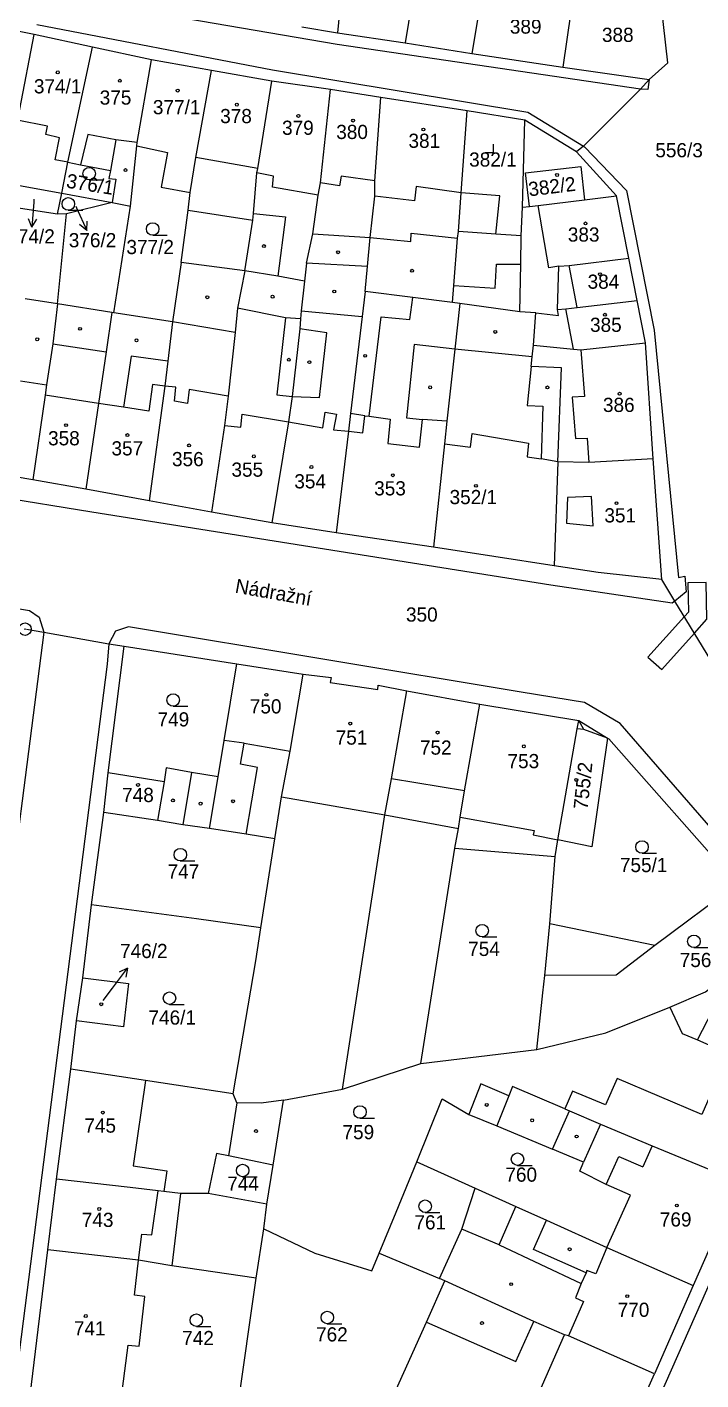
# Model space of a CAD drawing. Extents: x -784124 to -780570, y -980818 to -976926.
# Drawn here: x -781931.9 to -781851.2, y -979933.2 to -979771 of the extents above; entities that cross this region are included whole.
import ezdxf
from ezdxf.enums import TextEntityAlignment as Align

# ---------------------------------------------------------------- set-up
doc = ezdxf.new("R2010")
doc.units = 0
doc.header["$LTSCALE"] = 3.138375
doc.header["$MEASUREMENT"] = 0
doc.linetypes.add('0_051C', pattern=[0])
for name, color, linetype in [('1008', 1, 'CONTINUOUS'), ('101', 1, 'CONTINUOUS'), ('1029', 1, 'CONTINUOUS'), ('18', 1, 'CONTINUOUS'), ('21800', 1, 'CONTINUOUS'), ('21900', 1, 'CONTINUOUS'), ('21999', 1, 'CONTINUOUS'), ('23700', 1, 'CONTINUOUS'), ('304', 1, 'CONTINUOUS'), ('319', 1, 'CONTINUOUS'), ('402', 1, 'CONTINUOUS'), ('404', 1, 'CONTINUOUS')]:
    doc.layers.add(name, color=color, linetype=linetype)

# ---------------------------------------------------------------- blocks, each defined once
blk = doc.blocks.new('4_02$0')
at = {"layer": '404', "color": 255, "linetype": 'Continuous'}
blk.add_circle((-0.01, 0), 0.175, dxfattribs=at)
blk = doc.blocks.new('1029$1')
at = {"layer": '1029', "color": 6, "linetype": 'Continuous'}
for p, q in [((0, 3), (-0.5, 2)), ((0, 0), (0, 3)), ((0, 3), (0.5, 2))]:
    blk.add_line(p, q, dxfattribs=at)
blk = doc.blocks.new('3_04$3')
at = {"layer": '304', "color": 255, "linetype": 'Continuous'}
blk.add_line((0.01, 0), (1.76, 0), dxfattribs=at)
blk.add_circle((0.01, 0.75), 0.75, dxfattribs=at)
blk = doc.blocks.new('3_19$9')
at = {"layer": '319', "color": 255, "linetype": 'Continuous'}
for p, q in [((-1, 0), (0, 0)), ((0, 0), (0, 1))]:
    blk.add_line(p, q, dxfattribs=at)
blk = doc.blocks.new('1_01$18')
at = {"layer": '101', "color": 3, "linetype": 'Continuous'}
for radius in [0.75, 0.03]:
    blk.add_circle((0, 0), radius, dxfattribs=at)

msp = doc.modelspace()

# ---------------------------------------------------------------- linework, layer by layer
at = {"layer": '1029', "color": 255, "linetype": 'Continuous'}
for p, q in [((-781931.05, -979791.68), (-781931.07, -979792.04)), ((-781926.01, -979792.49), (-781925.93, -979792.68)), ((-781922.77, -979887.72), (-781921.65, -979886.22))]:
    msp.add_line(p, q, dxfattribs=at)
at = {"layer": '21800', "color": 255, "linetype": 'Continuous'}
for p, q in [((-781894.72, -979773.13), (-781931.39, -979766.83)), ((-781930.69, -979770.74), (-781902.48, -979776.16)), ((-781858.41, -979778.49), (-781894.72, -979773.13)), ((-781902.48, -979776.16), (-781871.89, -979781.22)), ((-781858.41, -979778.49), (-781865.25, -979785.29)), ((-781857.35, -979777.33), (-781858.41, -979778.49)), ((-781857.51, -979778.53), (-781858.41, -979778.49)), ((-781857.35, -979777.33), (-781857.51, -979778.53)), ((-781871.89, -979781.22), (-781865.25, -979785.29)), ((-781929.43, -979782.91), (-781933.06, -979782.19)), ((-781929.6, -979783.92), (-781929.43, -979782.91)), ((-781872.54, -979792.63), (-781872.27, -979782.21)), ((-781927.98, -979784.3), (-781929.6, -979783.92)), ((-781928.52, -979786.94), (-781927.98, -979784.3)), ((-781924.58, -979783.89), (-781925.45, -979787.55)), ((-781921.23, -979784.53), (-781924.58, -979783.89)), ((-781921.23, -979784.53), (-781921.88, -979788.24)), ((-781918.68, -979784.88), (-781921.23, -979784.53)), ((-781904.22, -979787.99), (-781911.65, -979786.67)), ((-781865.25, -979785.29), (-781866.06, -979786)), ((-781865.25, -979785.29), (-781865.11, -979785.39)), ((-781865.11, -979785.39), (-781860.08, -979790.64)), ((-781926.97, -979787.21), (-781928.52, -979786.94)), ((-781902.37, -979788.89), (-781904.34, -979788.51)), ((-781902.48, -979790.24), (-781902.37, -979788.89)), ((-781894.47, -979790.07), (-781896.74, -979789.72)), ((-781894.26, -979788.91), (-781894.47, -979790.07)), ((-781890.21, -979789.48), (-781894.26, -979788.91)), ((-781896.99, -979791.19), (-781902.48, -979790.24)), ((-781885.47, -979791.88), (-781890.21, -979791.29)), ((-781885.26, -979790.14), (-781885.47, -979791.88)), ((-781879.89, -979790.91), (-781885.26, -979790.14)), ((-781875.25, -979791.28), (-781879.89, -979790.91)), ((-781875.72, -979795.85), (-781875.25, -979791.28)), ((-781860.08, -979790.64), (-781856.77, -979807.35)), ((-781921.67, -979792.08), (-781919.47, -979792.49)), ((-781912.58, -979792.97), (-781904.83, -979794.17)), ((-781869.37, -979799.91), (-781870.66, -979792.41)), ((-781904.76, -979793.38), (-781900.92, -979793.78)), ((-781900.92, -979793.78), (-781901.85, -979800.89)), ((-781897.64, -979795.8), (-781890.79, -979796.26)), ((-781890.79, -979796.26), (-781885.92, -979796.73)), ((-781885.92, -979796.73), (-781885.86, -979795.74)), ((-781885.86, -979795.74), (-781880.32, -979796.34)), ((-781875.72, -979795.85), (-781880.21, -979795.52)), ((-781872.68, -979796.06), (-781875.72, -979795.85)), ((-781875.79, -979802.33), (-781875.64, -979799.44)), ((-781875.64, -979799.44), (-781872.73, -979799.45)), ((-781865.97, -979804.64), (-781866.95, -979799.63)), ((-781868.18, -979799.7), (-781869.37, -979799.91)), ((-781880.77, -979802.01), (-781875.79, -979802.33)), ((-781928.24, -979804.21), (-781932.09, -979803.6)), ((-781886.01, -979806.09), (-781885.68, -979803.45)), ((-781900.93, -979805.89), (-781906.65, -979804.72)), ((-781900.93, -979805.89), (-781901.97, -979815.13)), ((-781899.12, -979806.02), (-781900.93, -979805.89)), ((-781899.03, -979805.03), (-781891.75, -979805.74)), ((-781890.88, -979817.68), (-781889.46, -979805.75)), ((-781889.46, -979805.75), (-781886.01, -979806.09)), ((-781866.42, -979809.63), (-781867.33, -979804.81)), ((-781906.93, -979807.65), (-781914.47, -979806.36)), ((-781895.98, -979807.68), (-781899.22, -979807.22)), ((-781896.86, -979815.44), (-781895.98, -979807.68)), ((-781856.77, -979807.35), (-781853.84, -979837.02)), ((-781928.78, -979809), (-781922.39, -979809.95)), ((-781885.52, -979809.08), (-781886.42, -979817.89)), ((-781880.62, -979809.64), (-781885.52, -979809.08)), ((-781919.42, -979810.47), (-781920.3, -979816.59)), ((-781915, -979811.09), (-781919.42, -979810.47)), ((-781871.37, -979810.57), (-781880.62, -979809.64)), ((-781865.54, -979809.71), (-781865.12, -979815.33)), ((-781871.48, -979811.71), (-781871.96, -979816.39)), ((-781932.66, -979813.42), (-781929.52, -979813.9)), ((-781916.85, -979813.86), (-781917.29, -979817.07)), ((-781915.35, -979814.06), (-781916.85, -979813.86)), ((-781914.07, -979814.21), (-781915.35, -979814.06)), ((-781914.22, -979815.89), (-781914.07, -979814.21)), ((-781923.31, -979816.15), (-781929.7, -979815.16)), ((-781912.65, -979816.14), (-781914.22, -979815.89)), ((-781912.45, -979814.49), (-781912.65, -979816.14)), ((-781907.77, -979815.29), (-781912.45, -979814.49)), ((-781901.97, -979815.13), (-781900.12, -979815.3)), ((-781900.12, -979815.3), (-781896.86, -979815.44)), ((-781865.12, -979815.33), (-781866.57, -979815.38)), ((-781866.57, -979815.38), (-781866.2, -979820.33)), ((-781920.3, -979816.59), (-781923.31, -979816.15)), ((-781917.29, -979817.07), (-781920.3, -979816.59)), ((-781906.27, -979818.99), (-781906.11, -979817.45)), ((-781906.11, -979817.45), (-781900.57, -979818.36)), ((-781896.46, -979819.07), (-781896.17, -979817.19)), ((-781896.17, -979817.19), (-781894.82, -979817.43)), ((-781894.82, -979817.43), (-781895.15, -979819.32)), ((-781891.41, -979817.62), (-781893.12, -979817.34)), ((-781871.96, -979816.39), (-781870.1, -979816.47)), ((-781870.1, -979816.47), (-781870.32, -979822.79)), ((-781908.23, -979818.79), (-781906.27, -979818.99)), ((-781900.57, -979818.36), (-781896.46, -979819.07)), ((-781891.67, -979819.66), (-781891.41, -979817.62)), ((-781891.41, -979817.62), (-781890.88, -979817.68)), ((-781890.88, -979817.68), (-781888.39, -979818.04)), ((-781888.39, -979818.04), (-781888.67, -979820.94)), ((-781886.42, -979817.89), (-781884.51, -979818.07)), ((-781884.86, -979821.37), (-781884.51, -979818.07)), ((-781881.59, -979818.28), (-781884.51, -979818.07)), ((-781895.15, -979819.32), (-781893.38, -979819.48)), ((-781893.38, -979819.48), (-781891.67, -979819.66)), ((-781878.76, -979821.39), (-781878.55, -979819.75)), ((-781878.55, -979819.75), (-781871.8, -979820.89)), ((-781866.2, -979820.33), (-781864.81, -979820.3)), ((-781864.81, -979820.3), (-781864.59, -979823.21)), ((-781924.11, -979829.18), (-781967.3, -979822.18)), ((-781888.67, -979820.94), (-781884.86, -979821.37)), ((-781881.86, -979820.97), (-781878.76, -979821.39)), ((-781871.8, -979820.89), (-781871.98, -979822.54)), ((-781871.98, -979822.54), (-781870.32, -979822.79)), ((-781868.29, -979823.13), (-781870.32, -979822.79)), ((-781867.15, -979827.44), (-781867.28, -979830.49)), ((-781864.29, -979827.31), (-781867.15, -979827.44)), ((-781864.08, -979830.83), (-781864.29, -979827.31)), ((-781997.06, -979830.33), (-781931.58, -979840.97)), ((-781869.14, -979837.93), (-781924.11, -979829.18)), ((-781867.28, -979830.49), (-781864.08, -979830.83)), ((-781853.84, -979837.02), (-781853.11, -979836.84)), ((-781853.11, -979836.84), (-781852.92, -979838.73)), ((-781854.6, -979840.09), (-781869.14, -979837.93)), ((-781854.28, -979839.83), (-781854.6, -979840.09)), ((-781852.92, -979838.73), (-781854.28, -979839.83)), ((-781931.58, -979840.97), (-781930.42, -979841.77)), ((-781930.42, -979841.77), (-781929.87, -979843.55)), ((-781921.29, -979843.45), (-781922.08, -979844.97)), ((-781919.7, -979842.92), (-781921.29, -979843.45)), ((-781872.69, -979850.75), (-781919.7, -979842.92)), ((-781929.87, -979843.55), (-781948.9, -979991.62)), ((-781922.08, -979844.97), (-781922.29, -979847.39)), ((-781922.29, -979847.39), (-781940.67, -979991.65)), ((-781865.12, -979852), (-781872.69, -979850.75)), ((-781860.86, -979854.5), (-781865.12, -979852)), ((-781865.21, -979855.23), (-781865.8, -979854.16)), ((-781835.06, -979884.23), (-781860.86, -979854.5)), ((-781865.21, -979855.23), (-781865.97, -979855.15)), ((-781862.35, -979856.28), (-781865.21, -979855.23)), ((-781905.87, -979856.86), (-781908.27, -979856.57)), ((-781906.3, -979859.4), (-781905.87, -979856.86)), ((-781905.87, -979856.86), (-781900.35, -979857.83)), ((-781904.28, -979859.8), (-781906.3, -979859.4)), ((-781912.19, -979860.38), (-781913.21, -979866.67)), ((-781905.64, -979867.79), (-781904.28, -979859.8)), ((-781879.47, -979862.57), (-781888.24, -979861.13)), ((-781915.43, -979861.49), (-781916.25, -979866.15)), ((-781901.38, -979863.31), (-781889.03, -979865.47)), ((-781889.03, -979865.47), (-781880.21, -979867.09)), ((-781880.01, -979865.75), (-781871.14, -979867.32)), ((-781871.14, -979867.32), (-781871.24, -979867.84)), ((-781871.24, -979867.84), (-781868.29, -979868.46)), ((-781856.67, -979881.11), (-781869.28, -979878.52)), ((-781884.78, -980000.24), (-781834.67, -979886.54)), ((-781851.56, -979892.42), (-781849.15, -979887.73)), ((-781917.69, -979897.31), (-781919.15, -979907.55)), ((-781906.73, -979899.98), (-781907.76, -979906.35)), ((-781874.19, -979899.15), (-781875.61, -979902.76)), ((-781867.46, -979900.69), (-781866.92, -979900.93)), ((-781863.21, -979902.54), (-781865.22, -979907.08)), ((-781862.5, -979909.79), (-781860.99, -979906.4)), ((-781860.99, -979906.4), (-781858.11, -979907.64)), ((-781857, -979905.15), (-781858.11, -979907.64)), ((-781919.15, -979907.55), (-781915.11, -979908.12)), ((-781915.11, -979908.12), (-781915.47, -979910.62)), ((-781916.91, -979915.81), (-781916.17, -979910.53)), ((-781913.5, -979910.86), (-781914.55, -979919.52)), ((-781875.34, -979916.99), (-781873.33, -979912.42)), ((-781871.22, -979917.57), (-781869.66, -979914.05)), ((-781918.54, -979918.86), (-781918.12, -979915.74)), ((-781918.12, -979915.74), (-781916.91, -979915.81)), ((-781875.34, -979916.99), (-781879.8, -979915.11)), ((-781875.34, -979916.99), (-781865.5, -979921.64)), ((-781864.93, -979920.35), (-781871.22, -979917.57)), ((-781862.44, -979917.31), (-781863.75, -979920.5)), ((-781864.93, -979920.35), (-781865.5, -979921.64)), ((-781864.83, -979920.1), (-781864.93, -979920.35)), ((-781863.75, -979920.5), (-781864.83, -979920.1)), ((-781865.5, -979921.64), (-781866.2, -979923.34)), ((-781865.23, -979923.78), (-781867.01, -979927.92)), ((-781866.2, -979923.34), (-781865.23, -979923.78)), ((-781884.03, -979926.29), (-781873.34, -979931)), ((-781875.12, -979945.04), (-781867.52, -979927.8)), ((-781873.34, -979931), (-781871.17, -979926.2))]:
    msp.add_line(p, q, dxfattribs=at)
at = {"layer": '21900', "color": 3, "linetype": 'Continuous'}
for p, q in [((-781931.01, -979771.92), (-781944.75, -979769.2)), ((-781924.05, -979773.46), (-781931.01, -979771.92)), ((-781898.98, -979771), (-781894.71, -979771.73)), ((-781894.71, -979771.73), (-781886.6, -979772.93)), ((-781926.97, -979787.21), (-781924.05, -979773.46)), ((-781916.98, -979774.95), (-781924.05, -979773.46)), ((-781886.6, -979772.93), (-781878.62, -979774.19)), ((-781909.76, -979776.22), (-781916.98, -979774.95)), ((-781878.62, -979774.19), (-781867.69, -979775.83)), ((-781902.54, -979777.5), (-781909.76, -979776.22)), ((-781895.53, -979778.53), (-781902.54, -979777.5)), ((-781889.51, -979779.49), (-781895.53, -979778.53)), ((-781879.15, -979781.07), (-781889.51, -979779.49)), ((-781927.71, -979790.95), (-781926.97, -979787.21)), ((-781928.24, -979793.46), (-781927.71, -979790.95)), ((-781865.1, -979791.74), (-781861.29, -979791.28)), ((-781859.79, -979798.73), (-781861.29, -979791.28)), ((-781928.24, -979793.46), (-781934.21, -979792.54)), ((-781921.67, -979792.08), (-781927.14, -979793.42)), ((-781927.14, -979793.42), (-781928.24, -979793.46)), ((-781928.24, -979804.21), (-781927.14, -979793.42)), ((-781913.43, -979799.24), (-781914.47, -979806.36)), ((-781905.77, -979800.27), (-781913.43, -979799.24)), ((-781898.39, -979799.32), (-781898.65, -979801.51)), ((-781891.11, -979799.74), (-781898.39, -979799.32)), ((-781858.82, -979803.82), (-781859.79, -979798.73)), ((-781891.37, -979802.73), (-781891.11, -979799.74)), ((-781921.73, -979805.23), (-781928.24, -979804.21)), ((-781880.03, -979804.16), (-781880.93, -979804.05)), ((-781872.86, -979805.16), (-781880.03, -979804.16)), ((-781857.79, -979808.89), (-781858.82, -979803.82)), ((-781921.49, -979805.29), (-781921.73, -979805.23)), ((-781914.47, -979806.36), (-781921.49, -979805.29)), ((-781870.93, -979805.29), (-781872.86, -979805.16)), ((-781871.22, -979809.17), (-781870.93, -979805.29)), ((-781856.87, -979822.8), (-781857.79, -979808.89)), ((-781868.29, -979823.13), (-781868.76, -979835.62)), ((-781855.84, -979837.26), (-781856.87, -979822.8)), ((-781931.19, -979825.32), (-781937.65, -979824.2)), ((-781924.81, -979826.42), (-781931.19, -979825.32)), ((-781917.26, -979827.83), (-781924.81, -979826.42)), ((-781909.76, -979829.18), (-781917.26, -979827.83)), ((-781902.54, -979830.47), (-781909.76, -979829.18)), ((-781894.85, -979831.66), (-781902.54, -979830.47)), ((-781883.2, -979833.38), (-781894.85, -979831.66)), ((-781868.76, -979835.62), (-781883.2, -979833.38)), ((-781922.15, -979860.42), (-781920.23, -979845.26)), ((-781920.23, -979845.26), (-781906.75, -979847.38)), ((-781906.75, -979847.38), (-781898.79, -979848.6)), ((-781886.38, -979850.59), (-781877.65, -979852.19)), ((-781877.65, -979852.19), (-781865.8, -979854.16)), ((-781865.8, -979854.16), (-781862.35, -979856.28)), ((-781862.35, -979856.28), (-781864.23, -979869.31)), ((-781922.66, -979865.2), (-781922.15, -979860.42)), ((-781910.01, -979867.1), (-781908.97, -979860.89)), ((-781924.15, -979876.27), (-781922.66, -979865.2)), ((-781903.89, -979878.99), (-781902.2, -979868.34)), ((-781868.64, -979870.45), (-781868.29, -979868.46)), ((-781864.23, -979869.31), (-781868.29, -979868.46)), ((-781884.7, -979895.27), (-781880.65, -979869.44)), ((-781925.2, -979884.99), (-781924.15, -979876.27)), ((-781925.95, -979890.16), (-781925.2, -979884.99)), ((-781926.64, -979895.93), (-781925.95, -979890.16)), ((-781884.7, -979895.27), (-781870.82, -979893.58)), ((-781894.1, -979898.36), (-781884.7, -979895.27)), ((-781928.34, -979909.14), (-781926.64, -979895.93)), ((-781901.16, -979899.68), (-781894.1, -979898.36)), ((-781902.41, -979907.46), (-781901.16, -979899.68)), ((-781902.41, -979907.46), (-781907.76, -979906.35)), ((-781903.15, -979912.14), (-781902.41, -979907.46)), ((-781885.21, -979907.07), (-781878.22, -979910.2)), ((-781929.39, -979917.62), (-781928.34, -979909.14)), ((-781846.62, -979909.41), (-781852.1, -979921.88)), ((-781903.15, -979912.14), (-781910.17, -979910.85)), ((-781903.52, -979915.07), (-781903.15, -979912.14)), ((-781904.45, -979921), (-781903.52, -979915.07)), ((-781882.47, -979921.03), (-781879.8, -979915.11)), ((-781931.48, -979935.05), (-781929.39, -979917.62)), ((-781918.54, -979918.86), (-781929.39, -979917.62)), ((-781889.7, -979918.01), (-781882.47, -979921.03)), ((-781862.44, -979917.31), (-781852.1, -979921.88)), ((-781906.66, -979936.72), (-781904.45, -979921)), ((-781881.84, -979921.32), (-781882.47, -979921.03)), ((-781852.1, -979921.88), (-781856.72, -979932.48)), ((-781864.43, -979949.8), (-781856.72, -979932.48))]:
    msp.add_line(p, q, dxfattribs=at)
for points in [[(-781884.49, -979753.21), (-781884.67, -979759.32), (-781885.05, -979763.36), (-781886.6, -979772.93)], [(-781893.31, -979756.89), (-781893.79, -979762.12), (-781894.71, -979771.73)], [(-781875.18, -979758.9), (-781875.86, -979761.51), (-781876.63, -979764.65), (-781877.48, -979767.5), (-781878.62, -979774.19)], [(-781865.32, -979759.87), (-781865.76, -979762.95), (-781866.73, -979769.2), (-781867.69, -979775.83)], [(-781867.69, -979775.83), (-781857.35, -979777.33), (-781855.14, -979775.3), (-781856.16, -979766.07)], [(-781934.51, -979789.69), (-781933.35, -979783.6), (-781933.06, -979782.19), (-781932.74, -979780.89), (-781931.01, -979771.92)], [(-781918.74, -979785.27), (-781918.68, -979784.88), (-781916.98, -979774.95)], [(-781912.32, -979790.87), (-781911.65, -979786.67), (-781909.76, -979776.22)], [(-781905.77, -979800.27), (-781904.83, -979794.17), (-781904.76, -979793.38), (-781904.34, -979788.51), (-781904.22, -979787.99), (-781902.54, -979777.5)], [(-781898.39, -979799.32), (-781897.64, -979795.8), (-781896.99, -979791.19), (-781896.74, -979789.72), (-781895.53, -979778.53)], [(-781891.11, -979799.74), (-781890.79, -979796.26), (-781890.21, -979791.29), (-781890.21, -979789.48), (-781889.51, -979779.49)], [(-781880.93, -979804.05), (-781880.77, -979802.01), (-781880.32, -979796.34), (-781880.21, -979795.52), (-781879.89, -979790.91), (-781879.15, -979781.07)], [(-781861.29, -979791.28), (-781866.06, -979786), (-781872.27, -979782.21), (-781879.15, -979781.07)], [(-781921.49, -979805.29), (-781919.47, -979792.49), (-781918.74, -979785.27)], [(-781918.74, -979785.27), (-781915.05, -979786.05), (-781915.8, -979790.23), (-781912.32, -979790.87)], [(-781926.97, -979787.21), (-781925.45, -979787.55), (-781921.88, -979788.24), (-781922.09, -979789.17), (-781921.24, -979789.28), (-781921.67, -979792.08)], [(-781871.69, -979792.53), (-781872.16, -979788.51), (-781865.57, -979787.74), (-781865.1, -979791.74)], [(-781913.43, -979799.24), (-781912.58, -979792.97), (-781912.32, -979790.87)], [(-781872.86, -979805.16), (-781872.73, -979799.45), (-781872.68, -979796.06), (-781872.54, -979792.63), (-781871.69, -979792.53)], [(-781871.69, -979792.53), (-781870.66, -979792.41), (-781865.1, -979791.74)], [(-781868.35, -979804.87), (-781868.18, -979799.7), (-781866.95, -979799.63), (-781859.79, -979798.73)], [(-781905.77, -979800.27), (-781906.65, -979804.72), (-781906.93, -979807.65), (-781907.77, -979815.29), (-781908.23, -979818.79), (-781909.76, -979829.18)], [(-781898.65, -979801.51), (-781901.85, -979800.89), (-781905.77, -979800.27)], [(-781898.65, -979801.51), (-781899.03, -979805.03), (-781899.12, -979806.02), (-781899.22, -979807.22), (-781900.12, -979815.3), (-781900.57, -979818.36), (-781902.54, -979830.47)], [(-781891.37, -979802.73), (-781891.75, -979805.74), (-781893.12, -979817.34), (-781893.38, -979819.48), (-781894.85, -979831.66)], [(-781880.93, -979804.05), (-781885.68, -979803.45), (-781891.37, -979802.73)], [(-781928.24, -979804.21), (-781928.78, -979809), (-781929.52, -979813.9), (-781929.7, -979815.16), (-781931.19, -979825.32)], [(-781880.03, -979804.16), (-781880.62, -979809.64), (-781881.59, -979818.28), (-781881.86, -979820.97), (-781883.2, -979833.38)], [(-781868.35, -979804.87), (-781867.33, -979804.81), (-781865.97, -979804.64), (-781858.82, -979803.82)], [(-781921.73, -979805.23), (-781922.39, -979809.95), (-781923.31, -979816.15), (-781924.81, -979826.42)], [(-781870.93, -979805.29), (-781868.23, -979805.6), (-781868.35, -979804.87)], [(-781914.47, -979806.36), (-781915, -979811.09), (-781915.35, -979814.06), (-781917.26, -979827.83)], [(-781868.29, -979823.13), (-781867.87, -979811.88), (-781871.48, -979811.71), (-781871.37, -979810.57), (-781871.22, -979809.17)], [(-781871.22, -979809.17), (-781866.42, -979809.63), (-781865.54, -979809.71), (-781857.79, -979808.89)], [(-781856.87, -979822.8), (-781864.59, -979823.21), (-781868.29, -979823.13)], [(-781855.84, -979837.26), (-781863.49, -979836.43), (-781868.76, -979835.62)], [(-781833.18, -979870.02), (-781834.97, -979871.52), (-781854.28, -979839.83), (-781855.84, -979837.26)], [(-781931.95, -979843.19), (-781929.87, -979843.55), (-781922.08, -979844.97), (-781920.23, -979845.26)], [(-781908.97, -979860.89), (-781908.27, -979856.57), (-781906.75, -979847.38)], [(-781902.2, -979868.34), (-781901.38, -979863.31), (-781900.35, -979857.83), (-781898.79, -979848.6)], [(-781898.79, -979848.6), (-781895.45, -979849.01), (-781895.57, -979849.6), (-781889.88, -979850.44), (-781889.84, -979849.9), (-781886.38, -979850.59)], [(-781894.1, -979898.36), (-781889.03, -979865.47), (-781888.24, -979861.13), (-781886.38, -979850.59)], [(-781880.65, -979869.44), (-781880.21, -979867.09), (-781880.01, -979865.75), (-781879.47, -979862.57), (-781877.65, -979852.19)], [(-781868.29, -979868.46), (-781865.97, -979855.15), (-781865.8, -979854.16)], [(-781862.35, -979856.28), (-781862.21, -979856.37), (-781846.83, -979873.77)], [(-781908.97, -979860.89), (-781912.19, -979860.38), (-781915.22, -979859.81), (-781915.43, -979861.49), (-781922.15, -979860.42)], [(-781910.01, -979867.1), (-781913.21, -979866.67), (-781916.25, -979866.15), (-781922.66, -979865.2)], [(-781902.2, -979868.34), (-781905.64, -979867.79), (-781910.01, -979867.1)], [(-781869.88, -979884.73), (-781869.28, -979878.52), (-781868.64, -979870.45)], [(-781846.83, -979873.77), (-781856.67, -979881.11), (-781861.32, -979884.7), (-781869.88, -979884.73)], [(-781903.89, -979878.99), (-781911.56, -979877.91), (-781924.15, -979876.27)], [(-781907.2, -979898.91), (-781904.49, -979882.95), (-781903.89, -979878.99)], [(-781854.91, -979888.5), (-781850.64, -979886.66), (-781841.65, -979879.66)], [(-781925.2, -979884.99), (-781919.71, -979885.66), (-781920.3, -979890.88), (-781925.95, -979890.16)], [(-781870.82, -979893.58), (-781870.11, -979886.79), (-781869.88, -979884.73)], [(-781870.82, -979893.58), (-781862.54, -979891.59), (-781854.91, -979888.5)], [(-781854.91, -979888.5), (-781853.4, -979891.67), (-781851.56, -979892.42), (-781847.86, -979894.08)], [(-781847.86, -979894.08), (-781851.07, -979901.4), (-781861.21, -979897.05), (-781862.6, -979900.21), (-781866.53, -979898.59), (-781867.46, -979900.69), (-781873.74, -979898.02), (-781874.19, -979899.15), (-781877.53, -979897.69), (-781878.97, -979901.37)], [(-781907.2, -979898.91), (-781917.69, -979897.31), (-781926.64, -979895.93)], [(-781901.16, -979899.68), (-781903.83, -979900.02), (-781906.73, -979899.98), (-781907.2, -979898.91)], [(-781885.21, -979907.07), (-781882.17, -979899.51), (-781878.97, -979901.37)], [(-781878.97, -979901.37), (-781875.61, -979902.76), (-781868.96, -979905.52)], [(-781868.96, -979905.52), (-781866.92, -979900.93), (-781863.21, -979902.54), (-781857, -979905.15), (-781846.62, -979909.41)], [(-781862.44, -979917.31), (-781859.62, -979911.05), (-781862.5, -979909.79), (-781865.67, -979908.19), (-781865.22, -979907.08), (-781868.96, -979905.52)], [(-781889.7, -979918.01), (-781887.65, -979913.09), (-781885.21, -979907.07)], [(-781910.17, -979910.85), (-781913.5, -979910.86), (-781915.47, -979910.62), (-781916.17, -979910.53), (-781919.52, -979910.13), (-781928.34, -979909.14)], [(-781878.22, -979910.2), (-781873.33, -979912.42), (-781869.66, -979914.05), (-781862.44, -979917.31)], [(-781903.52, -979915.07), (-781897.41, -979917.99), (-781890.56, -979920.11), (-781889.7, -979918.01)], [(-781920.73, -979936.43), (-781919.76, -979929.02), (-781918.45, -979929.16), (-781917.77, -979923.19), (-781919.02, -979923.02), (-781918.54, -979918.86)], [(-781904.45, -979921), (-781914.55, -979919.52), (-781918.54, -979918.86)], [(-781889.46, -979938.33), (-781884.03, -979926.29), (-781881.84, -979921.32)], [(-781856.72, -979932.48), (-781867.01, -979927.92), (-781867.52, -979927.8), (-781871.17, -979926.2), (-781881.84, -979921.32)]]:
    msp.add_lwpolyline(points, dxfattribs=at)
at = {"layer": '21999', "color": 3, "linetype": 'Continuous'}
for p, q in [((-781934.51, -979789.69), (-781927.71, -979790.95)), ((-781927.71, -979790.95), (-781921.67, -979792.08)), ((-781880.65, -979869.44), (-781868.64, -979870.45)), ((-781879.8, -979915.11), (-781878.22, -979910.2))]:
    msp.add_line(p, q, dxfattribs=at)
msp.add_lwpolyline([(-781907.76, -979906.35), (-781909.17, -979906.05), (-781910.17, -979910.85)], dxfattribs=at)
at = {"layer": '23700', "color": 255, "linetype": '0_051C'}
msp.add_lwpolyline([(-781852.67, -979841.15), (-781853.15, -979841.68), (-781857.53, -979846.57), (-781855.87, -979848.04), (-781851.94, -979843.67), (-781850.45, -979842.01), (-781850.53, -979837.6), (-781852.75, -979837.64), (-781852.67, -979841.15)], close=True, dxfattribs=at)

# ---------------------------------------------------------------- block references
at = {"layer": '101', "color": 0, "linetype": 'ByBlock'}
msp.add_blockref('1_01$18', (-781932.11, -979843.2), dxfattribs=at)
at = {"layer": '1029', "color": 0, "linetype": 'ByBlock'}
for p, rotation in [((-781931.07, -979792.04), 176), ((-781925.93, -979792.68), 204), ((-781921.65, -979886.22), 323)]:
    msp.add_blockref('1029$1', p, dxfattribs=dict(at, rotation=rotation))
at = {"layer": '304', "color": 0, "linetype": 'ByBlock'}
for p in [(-781924.44, -979789.36), (-781926.94, -979792.98), (-781916.83, -979795.98), (-781914.38, -979852.45), (-781858.23, -979870.06), (-781913.53, -979870.99), (-781877.38, -979880.1), (-781852.02, -979881.38), (-781914.82, -979888.19), (-781892.01, -979901.83), (-781873.15, -979907.48), (-781906.06, -979908.84), (-781884.2, -979913.13), (-781911.6, -979926.79), (-781895.92, -979926.46)]:
    msp.add_blockref('3_04$3', p, dxfattribs=at)
at = {"layer": '319', "color": 0, "linetype": 'ByBlock'}
msp.add_blockref('3_19$9', (-781876.02, -979786.05), dxfattribs=at)
at = {"layer": '402', "color": 0, "linetype": 'ByBlock'}
for p in [(-781920.07, -979788.17), (-781903.49, -979797.28), (-781894.61, -979798.03), (-781885.75, -979800.24), (-781895.07, -979802.73), (-781910.27, -979803.42), (-781902.46, -979803.35), (-781925.51, -979807.2), (-781875.79, -979807.57), (-781930.64, -979808.46), (-781918.75, -979808.58), (-781900.51, -979810.91), (-781898.05, -979811.2), (-781891.37, -979810.44), (-781883.58, -979814.22), (-781869.54, -979814.23), (-781914.39, -979863.73), (-781911.08, -979864.12), (-781907.19, -979863.83), (-781876.81, -979900.23), (-781904.44, -979903.37), (-781871.37, -979902.08), (-781866.04, -979904.02), (-781866.88, -979917.54), (-781873.88, -979921.72), (-781877.38, -979926.39)]:
    msp.add_blockref('4_02$0', p, dxfattribs=at)
at = {"layer": '404', "color": 0, "linetype": 'ByBlock'}
for p in [(-781928.18, -979776.46), (-781920.75, -979777.46), (-781913.82, -979778.65), (-781906.74, -979780.33), (-781899.37, -979781.68), (-781892.82, -979782.24), (-781884.39, -979783.31), (-781868.39, -979788.76), (-781864.98, -979794.57), (-781863.26, -979800.66), (-781862.66, -979805.51), (-781860.89, -979814.99), (-781927.18, -979818.75), (-781919.84, -979819.94), (-781912.45, -979821.18), (-781904.7, -979822.49), (-781897.8, -979823.77), (-781888.05, -979824.76), (-781878.1, -979826.02), (-781861.27, -979828.1), (-781903.2, -979851.08), (-781893.15, -979854.52), (-781882.69, -979855.6), (-781872.37, -979857.25), (-781866.08, -979861.28), (-781918.57, -979861.88), (-781922.97, -979888.17), (-781922.78, -979901.15), (-781923.21, -979912.71), (-781854.04, -979912.29), (-781859.98, -979923.16), (-781924.83, -979925.54)]:
    msp.add_blockref('4_02$0', p, dxfattribs=at)

# ---------------------------------------------------------------- texts
at = {"layer": '1008', "color": 255, "linetype": 'Continuous'}
msp.add_text('Nádražní', height=1.7, rotation=350, dxfattribs=at).set_placement((-781907.13, -979839.32), align=Align.BOTTOM_LEFT)
at = {"layer": '18', "color": 255, "linetype": 'Continuous'}
for s, p in [('389', (-781874.05, -979772.33)), ('388', (-781863.02, -979773.32)), ('374/1', (-781931.05, -979779.49)), ('375', (-781923.17, -979780.84)), ('377/1', (-781916.8, -979781.99)), ('378', (-781908.74, -979783.06)), ('379', (-781901.33, -979784.46)), ('380', (-781894.84, -979784.96)), ('381', (-781886.19, -979786.02)), ('383', (-781867.11, -979797.26)), ('377/2', (-781919.97, -979798.76)), ('384', (-781864.74, -979802.91)), ('385', (-781864.45, -979808.08)), ('386', (-781862.9, -979817.68)), ('358', (-781929.35, -979821.68)), ('357', (-781921.76, -979822.89)), ('356', (-781914.51, -979824.18)), ('355', (-781907.39, -979825.44)), ('354', (-781899.86, -979826.84)), ('353', (-781890.3, -979827.68)), ('352/1', (-781881.27, -979828.73)), ('351', (-781862.73, -979830.92)), ('350', (-781886.49, -979842.81)), ('750', (-781905.19, -979853.82)), ('749', (-781916.24, -979855.38)), ('751', (-781894.91, -979857.56)), ('752', (-781884.82, -979858.76)), ('753', (-781874.33, -979860.38)), ('748', (-781920.48, -979864.44)), ('755/1', (-781860.87, -979872.84)), ('747', (-781915.04, -979873.61)), ('754', (-781879.04, -979882.89)), ('746/2', (-781920.73, -979883.14)), ('756', (-781853.71, -979884.22)), ('746/1', (-781917.33, -979891.12)), ('745', (-781925.01, -979904.07)), ('759', (-781894.09, -979904.85)), ('760', (-781874.59, -979909.95)), ('744', (-781907.9, -979911.03)), ('743', (-781925.31, -979915.37)), ('769', (-781856.09, -979915.32)), ('761', (-781885.48, -979915.67)), ('770', (-781861.14, -979926.15)), ('741', (-781926.26, -979928.38)), ('742', (-781913.29, -979929.54)), ('762', (-781897.26, -979929.1))]:
    msp.add_text(s, height=1.7, dxfattribs=at).set_placement(p, align=Align.BOTTOM_LEFT)
msp.add_text('556/3', height=1.7, dxfattribs=at).set_placement((-781850.94, -979784.94), align=Align.TOP_RIGHT)
for s, p in [('382/1', (-781876.08, -979788.27)), ('374/2', (-781931.39, -979797.48))]:
    msp.add_text(s, height=1.7, dxfattribs=at).set_placement(p, align=Align.BOTTOM_CENTER)
for s, rotation, p in [('376/1', 351, (-781927.33, -979790.77)), ('382/2', 7, (-781871.66, -979791.84))]:
    msp.add_text(s, height=1.7, rotation=rotation, dxfattribs=at).set_placement(p, align=Align.BOTTOM_LEFT)
msp.add_text('376/2', height=1.7, dxfattribs=at).set_placement((-781926.87, -979795.73), align=Align.TOP_LEFT)
msp.add_text('755/2', height=1.7, rotation=84, dxfattribs=at).set_placement((-781863.94, -979862.12), align=Align.BOTTOM_CENTER)

doc.saveas('drawing.dxf')
